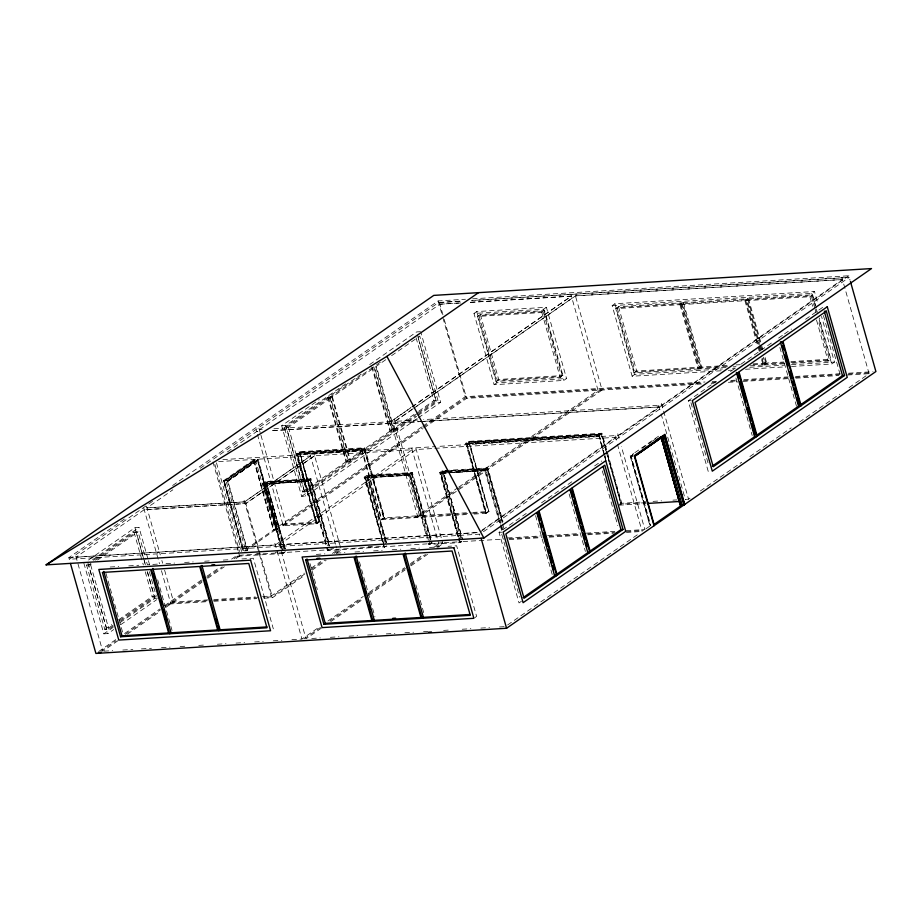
<?xml version="1.0" encoding="UTF-8"?>
<svg xmlns="http://www.w3.org/2000/svg" width="922" height="922" viewBox="0 0 922 922"><rect width="100%" height="100%" fill="white"/><g stroke="black" fill="none" stroke-linecap="round" stroke-linejoin="round"><path stroke-width="0.69" stroke-dasharray="4.61 3.46" d="M277.522 529.597L257.872 460.159L227.907 481.192L223.839 481.238L243.12 550.93L223.297 480.869L253.999 459.525L258.056 459.283L277.891 529.343L273.454 529.839L253.804 460.412L223.839 481.238L253.976 460.839L257.503 460.62L277.522 529.597L273.454 529.839L277.891 529.343M310.587 479.394L307.833 481.515L263.519 484.027L282.397 550.734L264.061 484.2L266.446 482.54L310.218 479.855L329.431 546.078L310.587 479.394L266.274 482.114L285.152 548.821M364.432 448.415L361.678 450.524L297.034 454.281L316.684 523.719L319.519 521.921L299.777 452.379L364.432 448.415L384.082 517.853L381.328 519.754L384.082 517.853L419.522 515.675L392.887 421.55M430.839 539.9L411.961 473.182L409.207 475.303L364.893 477.815L384.543 547.253L365.435 477.988L367.82 476.328L411.592 473.643L430.805 539.866M502.478 521.656L487.461 468.56L484.707 470.669L452.229 472.663M606.123 450.247L601.605 433.882L469.194 441.995L488.925 511.537L486.09 513.335L466.44 443.908L598.851 435.991L601.605 433.882L606.227 450.213M479.936 534.138L69.265 559.239L68.816 557.672L125.461 518.302M172.656 485.491L438.157 300.941L465.437 299.258M69.277 559.308L153.04 501.003M200.258 468.261L438.595 302.508L461.565 301.091L438.618 302.566M218.675 461.588L310.541 456.021L244.549 501.891L146.978 507.872L172.875 489.789M227.4 451.964L256.616 431.577L259.497 431.404L256.639 431.646L256.178 430.009M259.382 429.733L439.909 304.168L461.346 302.854M88.524 560.011L134.969 527.718L139.038 527.465L148.05 559.308M417.193 418.588L305.712 496.094L301.644 496.336L281.671 425.745L319.219 399.641M369.687 364.559L416.629 331.932L420.697 331.678M92.58 559.758L139.038 527.465M281.671 425.745L285.739 425.491L345.589 383.886M113.487 625.957L108.865 629.173L104.797 629.426L86.599 565.105L88.904 563.492M93.537 560.276L134.024 532.132L138.093 531.879L145.837 559.251M284.391 427.612L327.783 397.44L331.851 397.198L350.049 461.507L306.657 491.68L302.589 491.922L284.391 427.612L288.459 427.359L331.851 397.198M373.767 366.772L391.965 431.081L348.574 461.254L330.364 396.933L373.767 366.772L375.796 366.645L394.005 430.966L350.602 461.127L346.534 461.38L328.336 397.059L361.182 374.228M90.944 563.365L88.627 564.979L106.825 629.3L112.611 625.277M95.565 560.15L136.064 532.006L143.809 559.377M376.66 364.755L381.351 361.493M86.599 565.105L90.656 564.852L92.972 563.238M97.605 560.023L138.093 531.879M328.336 397.059L332.404 396.806L375.796 366.645M385.73 359.741L376.349 366.265L394.547 430.586L390.479 430.828L372.672 367.878M391.596 355.662L419.752 336.092L437.95 400.413L416.836 415.084M257.872 460.159L227.907 480.984L247.557 550.422L243.489 550.676L224.38 481.411L253.976 460.839M223.297 480.869L227.365 480.616L258.056 459.283M473.977 313.468L476.732 311.567L546.389 307.291L566.546 378.516L563.803 380.429L494.134 384.693L473.977 313.468L543.646 309.204L546.389 307.291M477.584 316.442L480.327 314.529L544.568 310.599L562.95 375.542L560.196 377.455L495.955 381.397L477.584 316.442L541.825 312.512L544.568 310.599M299.062 451.78L318.885 521.84L316.142 523.754L296.308 453.693L299.062 451.78L364.789 447.758L384.624 517.818L381.869 519.72L362.046 449.659L364.789 447.758M257.422 434.412L283.273 525.77L316.684 523.719L297.576 454.454L299.961 452.794L364.063 448.876L384.082 517.853M281.072 548.002L262.805 483.428L265.548 481.515L310.945 478.737L329.603 544.683M310.518 455.964L244.537 501.833L146.955 507.815M314.609 455.779L245.874 503.55L144.224 509.785M390.836 421.608L410.889 407.662L390.847 421.677L272.232 428.88M412.076 406.844L571.375 296.112L468.491 302.416M412.088 406.913L571.398 296.169L468.514 302.474M310.945 478.737L308.202 480.65L328.025 550.711L329.396 549.754M417.885 420.017L394.893 421.366L414.958 407.42M416.133 406.602L575.443 295.858L842.431 279.504L661.904 405.069L423.601 419.602M394.916 421.423L412.618 409.126M413.794 408.296L575.455 295.927L842.454 279.562M104.797 629.426L111.735 624.597M118.673 619.768L152.222 596.453L154.262 596.327L147.29 571.698M302.589 491.922L345.992 461.761L350.049 461.507M346.534 461.38L389.937 431.208L394.005 430.966M390.479 430.828L417.459 412.076M418.634 411.258L433.882 400.667L437.95 400.413M119.549 620.448L154.262 596.327M417.147 413.586L392.518 430.701L374.32 366.38M418.323 412.768L435.91 400.54L418.104 337.59M120.425 621.128L156.291 596.2L149.318 571.571M394.547 430.586L415.661 415.903M83.879 563.238L103.852 633.829L113.141 627.375M120.114 622.534L154.942 598.309L159.01 598.067M301.644 496.336L416.652 416.398M417.827 415.58L436.602 402.522L440.67 402.28L421.089 333.061M103.852 633.829L107.92 633.587L113.717 629.542M120.69 624.701L156.694 599.68M418.369 417.781L440.67 402.28M98.666 651.52L116.31 639.246M124.551 633.518L159.852 608.981M164.554 605.708L202.206 579.535M206.92 576.273L219.862 567.272M231.629 559.089L236.332 555.816M421.585 427.036L243.396 550.907L247.188 550.676L243.489 550.676M422.772 426.218L465.253 396.691L705.03 381.996M100.694 651.393L115.965 640.778M125.369 634.244L160.601 609.753M165.303 606.48L202.206 580.825M206.92 577.552L222.237 566.903M234.027 558.709L240.308 554.341M245.425 550.791L275.298 529.85L255.74 460.723L226.144 481.296L245.701 550.422M275.574 529.827L422.149 427.935M423.336 427.117L465.91 397.52L703.256 382.976M118.004 640.652L102.734 651.266L75.627 555.517M127.397 634.117L160.29 611.263M166.156 607.172L201.883 582.335M207.784 578.244L224.276 566.776M236.055 558.582L242.348 554.214M283.273 525.77L422.91 428.707M424.085 427.889L466.567 398.35L702.576 383.898M495.955 381.397L498.71 379.484L562.95 375.542M494.134 384.693L496.889 382.78L566.546 378.516M385.373 546.331L384.001 547.276L364.178 477.216L366.921 475.303L412.318 472.525L431.369 539.843M721.154 370.782L632.135 376.234L612.162 305.643L614.916 303.73L814.483 291.502L817.618 302.577M615.758 308.616L618.512 306.703L682.683 302.773L700.881 367.094L698.138 369.007L633.956 372.937L615.758 308.616L679.94 304.686L682.683 302.773M279.389 544.683L416.237 449.487L433.455 448.495M316.684 523.719L319.427 521.806L299.961 452.794M285.371 551.587L282.628 553.488L281.464 549.374M237.565 556.254L283.169 553.465L284.541 552.509M283.169 553.465L284.817 552.485M412.318 472.525L409.575 474.438L427.843 539.001M468.468 441.396L488.303 511.456L485.548 513.37L465.725 443.309L468.468 441.396L601.974 433.225L621.797 503.285L620.414 504.242M474.081 514.073L486.09 513.335L466.981 444.07L469.367 442.422L601.236 434.343L605.927 450.927M726.052 367.29L698.945 368.95L680.747 304.629L683.502 302.727L747.673 298.786L760.454 343.952M328.589 549.8L327.391 550.63L442.226 542.839L436.129 547.08M460.873 541.698L459.502 542.655L439.679 472.594L442.422 470.681L487.819 467.903L502.986 521.472M328.854 549.789L327.483 550.745L299.777 452.379L364.063 448.876L383.621 517.991M461.692 541.652L460.043 542.62L440.393 473.182L443.321 471.695L487.093 469.021L502.306 521.437M262.574 596.546L271.183 596.015L304.179 573.081M311.256 568.171L320.683 561.613M332.462 553.431L337.175 550.146L336 545.997M304.94 573.853L271.852 596.845L263.312 597.375M310.841 569.738L325.028 559.885M334.479 553.315L340.587 549.074M263.911 598.205L272.509 597.687L305.124 575.005M312.12 570.142L326.1 560.426M336.576 553.142L341.244 549.904L314.148 454.143M414.739 517.715L457.6 487.911M458.787 487.093L598.032 390.294L570.937 294.544M487.819 467.903L485.076 469.817L500.231 523.385M416.767 517.588L456.102 490.25M457.277 489.432L601.432 389.222M394.455 419.798L421.55 515.548L602.089 390.052L574.994 294.291M633.956 372.937L636.71 371.024L700.881 367.094M632.135 376.234L634.889 374.332L722.468 368.961M680.747 304.629L744.93 300.699L747.673 298.786M760.074 351.282L745.737 300.653L748.491 298.74L812.662 294.81L817.318 311.233M431.15 542.77L428.765 544.418L460.043 542.62L461.415 541.663L444.266 542.712L436.982 547.772M431.6 542.62L428.857 544.533L427.589 540.28M432.153 542.585L429.398 544.499L428.234 540.373M291.928 639.672L301.955 639.061L319.657 626.764M327.909 621.013L363.314 596.407M369.203 592.316L404.608 567.71M410.509 563.607L423.486 554.583M434.101 547.207L440.197 542.966M303.983 638.934L320.51 627.456M329.949 620.898L362.98 597.929M368.881 593.826L405.461 568.401M410.175 565.117L425.515 554.456M486.09 513.335L488.844 511.433L469.194 441.995L601.236 434.343M321.363 628.147L306.023 638.808L278.928 543.058M330.802 621.589L363.833 598.62M368.558 595.347L405.127 569.923M411.028 565.82L427.543 554.329M465.725 443.309L599.219 435.126L601.974 433.225M698.945 368.95L701.7 367.037L730.224 365.296M612.162 305.643L811.74 293.415L814.483 291.502M745.737 300.653L809.919 296.723L812.662 294.81M482.148 530.023L615.458 437.282M423.382 421.366L659.138 406.913L618.224 435.426L437.074 446.467M480.65 531.683L848.805 275.77L850.049 280.173M483.474 531.683L849.243 277.338L471.626 300.48L849.266 277.407M521.391 601.305L519.028 602.942L499.056 532.351L521.472 516.769M522.647 515.951L526.185 513.485M541.525 502.824L572.205 481.503M594.621 465.921L601.697 461M708.234 471.43L688.25 400.828L715.242 382.065M730.501 371.462L735.191 368.201M741.069 364.121L772.751 342.097M778.617 338.017L783.308 334.755M784.484 333.937L791.525 329.039M805.609 319.254L823.208 307.014M645.884 528.848L649.975 526.001L630.152 455.941L633.691 453.474M634.878 452.656L660.855 434.596M632.999 454.707L630.694 456.309L650.344 525.747L630.694 456.309L633.011 454.742M642.219 448.299L651.439 441.892M652.592 441.085L656.049 438.688M750.289 365.803L763.128 365.02L765.882 363.107L764.326 357.632M762.01 358.128L763.946 364.974L766.689 363.061L783.804 362.012M619.607 504.288L621.255 503.32L645.942 501.798M792.459 363.222L828.117 361.044L830.872 359.131L819.255 318.067M791.514 366.472L831.713 364.006L834.468 362.104L821.537 316.419M474.784 617.659L476.616 616.392L456.644 545.789L448.046 546.32M507.607 624.966L639.753 533.1M685.703 499.367L688.538 499.194L692.076 496.728M700.34 490.988L741.645 462.279M749.897 456.54L791.203 427.831M799.466 422.08L839.585 394.201M849.024 387.632L869.089 373.687L841.993 277.937M472.617 298.82L848.805 275.77M439.932 304.225L461.369 302.912M735.929 364.939L740.205 364.686M753.043 363.89L765.882 363.107M790.938 361.574L830.872 359.131M727.423 366.334L700.328 367.993L682.13 303.684L746.301 299.742L759.083 344.909M753.09 364.766L764.499 364.063L762.955 358.589M783.85 362.876L765.318 364.017L763.381 357.171M790.984 362.438L829.489 360.087L818.263 320.395M733.174 366.852L736.033 366.679M763.946 364.974L785.337 363.66M732.517 368.351L735.399 368.166M749.747 367.29L784.207 365.181M791.387 364.743L834.468 362.104M728.334 370.344L731.204 370.171M745.564 369.284L784.334 366.91M712.21 381.558L716.521 381.293M730.881 380.417L736.62 380.06M743.8 379.622L788.31 376.891M795.49 376.453L840 373.733M848.62 373.203L873.03 371.704M711.865 382.457L716.163 382.192M730.512 381.305L736.252 380.959M743.42 380.521L787.872 377.79M795.052 377.352L839.504 374.632M848.113 374.102L869.619 372.788M711.185 383.368L714.054 383.195M728.415 382.307L737.024 381.777M742.763 381.431L788.702 378.619M795.882 378.17L838.939 375.542M847.548 375.012L869.089 373.687M688.25 400.828L690.97 400.667M259.37 429.664L262.24 429.56M421.942 421.446L270.999 430.701L419.084 421.688M420.524 421.596L659.161 406.982M296.308 453.693L362.046 449.659M361.678 450.328L297.034 454.281L361.678 450.328L381.328 519.754L468.353 514.43M222.882 459.594L435.657 446.617M434.861 448.346L615.481 437.339M630.152 455.941L632.861 455.768M632.999 456.367L631.236 456.482L650.794 525.598M411.961 473.182L367.648 475.902L386.595 542.678M487.461 468.56L443.148 471.28L462.487 539.439L443.148 471.28L487.093 469.021L502.352 522.935M262.805 483.428L309.02 480.685L327.414 545.663M364.178 477.216L410.405 474.473L429.963 543.588M439.679 472.594L446.363 472.271M447.781 472.179L485.906 469.851L501.153 523.765M409.207 475.095L364.893 477.815L409.207 475.095L427.289 538.99M484.707 470.474L448.968 472.663L484.707 470.474L500.116 524.929M460.043 542.62L440.935 473.355L446.582 473.009M421.55 515.548L471.257 512.505M472.675 512.413L488.925 511.537M653.041 501.372L661.558 500.842M672.922 500.15L677.174 499.885M282.616 524.941L318.32 522.751M382.434 518.821L471.165 513.381M472.594 513.3L487.738 512.367M645.976 502.674L619.872 504.265L621.255 503.32L606.607 451.584M619.042 505.187L646.022 503.539M279.366 544.625L478.61 532.478L479.394 535.244M68.816 557.672L479.463 532.513M499.056 532.351L501.764 532.19M256.685 553.338L259.555 553.165M275.332 552.197L278.202 552.024M330.768 548.797L333.637 548.625M368.097 546.515L372.396 546.25M507.642 537.964L540.523 535.947M547.668 535.509L579.108 533.584M586.265 533.147L614.847 531.395M626.28 530.692L644.858 529.551L621.359 446.502M238.936 555.298L385.915 546.297M463.098 541.56L504.046 539.059M509.128 538.748L542.009 536.731M549.155 536.293L580.595 534.368M587.74 533.93L614.905 532.259M626.338 531.556L643.487 530.507M509.186 539.612L542.055 537.595M549.212 537.157L580.653 535.233M587.798 534.795L613.522 533.216M626.395 532.432L640.686 531.556M110.144 567.03L118.742 566.5M128.757 565.889L138.784 565.267M157.408 564.126L147.382 564.748L146.229 560.622M165.995 563.607L174.592 563.077M184.607 562.466L193.205 561.936M204.661 561.233L211.818 560.795M223.274 560.092L230.442 559.654M241.898 558.951L253.354 558.248L273.327 628.85M316.304 554.399L324.89 553.868M336.346 553.165L344.943 552.635M354.97 552.024L363.556 551.494M373.583 550.883L382.181 550.353M392.196 549.743L400.793 549.212M410.82 548.602L419.406 548.071M429.433 547.461L439.46 546.85M171.573 602.124L208.049 599.888M213.789 599.542L255.406 596.983M170.201 603.08L207.807 600.775M213.501 600.429L257.618 597.721M168.83 604.037L208.084 601.628M213.812 601.282L256.754 598.643M104.163 651.186L112.761 650.655M122.799 650.045L132.826 649.422M141.423 648.892L151.462 648.281M161.488 647.67L170.097 647.14M180.124 646.529L187.293 646.092M198.76 645.388L205.929 644.951M217.396 644.248L225.994 643.717M236.02 643.107L244.63 642.576M254.656 641.954L263.254 641.435M273.292 640.813L281.89 640.294M311.751 638.462L320.36 637.932M330.387 637.321L338.985 636.791M349.023 636.18L357.621 635.65M367.648 635.039L376.257 634.509M386.283 633.898L394.881 633.368M404.919 632.757L413.517 632.227M423.555 631.605L427.854 631.351M443.62 630.383L450.789 629.945M462.245 629.242L470.854 628.712M480.881 628.101L489.478 627.571M499.517 626.96L505.244 626.603M319.519 521.921L286.027 523.857L260.949 435.265M285.221 548.89L266.274 482.114L310.218 479.855L328.993 546.216M823.427 315.531L840.08 374.378M811.74 293.415L817.226 312.8M819.185 319.715L831.713 364.006M814.771 308.075L811.291 295.766L747.12 299.696L759.509 343.491M815.163 309.446L815.935 312.189M809.919 296.723L812.628 306.3M816.5 319.98L828.117 361.044M779.874 347.456L796.516 406.302M748.491 298.74L761.653 345.266M762.045 346.637L762.817 349.38M765.145 357.586L766.689 363.061M760.846 345.324L762.01 349.426M759.889 344.851L761.445 350.325M759.463 346.28L760.627 350.383M744.93 300.699L759.255 351.34M761.584 359.545L763.128 365.02M735.917 377.997L752.191 435.472M683.502 302.727L701.7 367.037M679.94 304.686L698.138 369.007M690.97 402.695L696.006 420.49M697.942 427.324L708.788 465.645M661.443 403.433L688.538 499.194M658.7 405.346L660.728 412.514M661.12 413.897L685.403 499.712M618.512 306.703L636.71 371.024M614.916 303.73L634.889 374.332M617.763 433.801L619.791 440.97M615.02 435.703L617.048 442.871M617.44 444.266L642.115 531.464M606.319 452.31L620.794 503.458L606.492 451.619M599.219 435.126L603.887 451.619M604.267 452.99L606.215 459.859M604.244 454.857L598.851 435.795L466.44 443.908L598.851 435.795L604.336 455.203M604.636 456.217L605.789 460.297M602.308 470.888L617.798 525.621M543.646 309.204L563.803 380.429M541.825 312.512L560.196 377.455M569.128 493.95L585.389 551.425M480.327 314.529L498.71 379.484M535.567 515.64L552.209 574.487M476.732 311.567L496.889 382.78M502.744 524.318L503.908 528.467M439.471 302.6L443.851 318.067M444.243 319.45L466.567 398.35M438.157 300.941L442.525 316.407M442.917 317.79L465.253 396.691M501.545 525.148L503.112 530.669M500.623 524.756L502.571 531.625M500.358 525.966L501.994 531.602M501.775 534.218L519.582 597.168M466.981 444.07L486.551 513.197M417.412 334.698L436.602 402.522M416.064 337.717L433.882 400.667M442.422 470.681L461.081 536.627M442.134 472.525L460.908 538.886M440.935 473.355L460.493 542.482M415.787 447.919L442.883 543.669M411.719 448.161L438.814 543.922M430.367 540.004L411.592 473.643L367.648 475.902L386.514 542.574M390.386 420.04L417.482 515.801M371.739 366.887L389.937 431.208M415.868 584.894L424.385 615.009M366.921 475.303L386.756 545.375M366.633 477.158L385.408 543.507M332.404 396.806L350.602 461.127M327.783 397.44L345.992 461.761M359.442 561.901L374.931 616.645M310.08 454.396L335.608 544.614M297.576 454.454L317.133 523.581M288.459 427.359L306.657 491.68M285.739 425.491L305.712 496.094M309.988 563.538L317.352 589.538M258.921 428.096L260.557 433.882M265.548 481.515L284.598 548.832M265.259 483.37L284.425 551.102M277.061 529.735L257.503 460.62L227.907 481.192M264.061 484.2L283.619 553.315M253.999 459.525L273.822 529.585M253.804 460.412L273.546 529.954M274.86 543.3L301.955 639.061M245.413 501.925L258.794 549.235M259.186 550.618L272.509 597.687M244.088 500.266L271.183 596.015M227.365 480.616L247.188 550.676M224.38 481.411L243.938 550.526M216.486 462.867L241.564 551.448M214.849 464.365L239.524 551.575M212.959 462.003L238.026 550.595M238.418 551.978L239.593 556.127M146.506 506.247L160.29 554.94M161.857 560.472L162.641 563.238M164.6 570.165L173.613 601.997M143.763 508.149L159.494 563.768M161.454 570.683L170.858 603.91M157.697 579.834L172.034 630.464M148.442 560.691L149.618 564.84M134.969 527.718L145.549 565.094M147.508 572.009L154.942 598.309M144.189 560.749L145.353 564.852M134.024 532.132L143.325 564.979M145.261 571.813L152.222 596.453M105.926 573.265L122.58 632.112M90.656 564.852L108.865 629.173M87.936 562.985L107.92 633.587M604.717 456.586L605.5 459.363M266.446 482.54L285.14 548.786M365.435 477.988L384.543 547.253M144.201 509.716L76.1 557.142L275.321 544.937L412.169 449.729L314.586 455.71L245.851 503.493L144.201 509.716M329.822 397.313L286.419 427.485L304.617 491.806L348.02 461.634L329.822 397.313M543.196 311.555L478.956 315.485L497.338 380.44L561.579 376.499L543.196 311.555M681.312 303.73L617.141 307.66L635.339 371.981L699.51 368.051L681.312 303.73M307.833 481.307L263.519 484.027L307.833 481.307M447.539 472.744L440.393 473.182L447.539 472.779"/><path stroke-width="1.38" d="M664.727 435.23L634.762 456.263L664.727 435.23L684.378 504.668L680.309 504.91L661.051 436.844M46.1 564.875L433.766 295.397L871.521 268.567L483.854 538.045L46.1 564.875L386.894 356.365L478.541 292.654M200.523 566.419L201.906 565.463L220.104 629.784L218.733 630.74L200.523 566.419L248.779 563.469L266.977 627.79L218.733 630.74M120.598 636.756L168.853 633.794L150.655 569.473L102.4 572.435L120.598 636.756L121.981 635.8L168.807 632.93M97.951 653.306L99.322 652.35M99.979 653.179L101.351 652.223M169.671 633.748L217.915 630.786L199.717 566.477L151.462 569.427L169.671 633.748L171.043 632.792L217.869 629.922M305.689 559.977L307.072 559.02L325.27 623.341L323.899 624.298L305.689 559.977L353.944 557.026L372.142 621.336L323.899 624.298M372.142 621.336L373.525 620.391L325.27 623.341M372.961 621.29L421.204 618.339L403.006 554.018L354.763 556.969L372.961 621.29L374.332 620.333L421.17 617.463M782.386 341.728L738.983 371.9L757.193 436.21L800.584 406.049L782.386 341.728L780.358 341.855L798.556 406.176L756.328 435.53M801.137 405.668L844.529 375.496L826.331 311.175L782.939 341.347L801.137 405.668L799.097 405.795L796.781 397.578M656.913 439.748L660.325 437.374M421.204 618.339L422.587 617.383M422.022 618.282L470.278 615.331L452.068 551.01L403.824 553.961L422.022 618.282L423.394 617.325L470.232 614.455M523.166 597.594L554.629 575.731L556.669 575.605L538.46 511.284L505.832 533.965L524.042 598.286L556.669 575.605M556.346 574.533L587.81 552.67L589.838 552.543L571.64 488.222L539.013 510.903L557.211 575.224L555.182 575.351M589.527 551.471L620.99 529.608L623.018 529.482L604.82 465.161L572.193 487.842L590.391 552.163L588.363 552.29M712.383 466.071L754.611 436.717L756.639 436.602L738.441 372.281L695.038 402.441L713.236 466.763L756.639 436.602M800.273 404.977L842.501 375.623L844.529 375.496M557.211 575.224L589.838 552.543M590.391 552.163L623.018 529.482M680.401 505.026L661.224 437.282L680.309 504.91L662.019 438.722M653.698 524.699L682.338 504.783M70.452 563.457L95.911 653.433L506.57 628.262L875.9 371.531L850.441 281.556M824.303 311.302L826.331 311.175M798.556 406.176L800.584 406.049M647.451 503.447L680.113 501.453M680.309 504.91L684.378 504.668L664.359 435.691L662.595 435.795L682.153 504.922M211.841 564.863L214.676 564.679M317.007 558.409L319.842 558.236M392.737 618.339L395.573 618.166M220.104 629.784L266.931 626.914M428.603 632.169L431.461 631.996M654.32 525.379L634.762 456.056L664.359 435.691L683.917 504.807M386.894 356.365L483.854 538.045M824.683 312.673L842.501 375.623M782.063 345.577L783.227 349.68M784.772 355.154L787.872 366.103M789.416 371.578L791.353 378.423M792.136 381.155L793.289 385.258M794.073 388.001L796.009 394.847M737.727 374.758L738.891 378.861M739.663 381.604L745.472 402.13M747.027 407.605L748.964 414.439M749.736 417.182L750.9 421.285M751.672 424.028L754.772 434.977M736.401 372.407L754.611 436.717M684.746 504.415L664.912 434.343L634.221 455.687L654.044 525.747M603.172 466.659L620.99 529.608M570.937 490.7L572.873 497.546M573.645 500.277L574.809 504.392M575.582 507.123L580.226 523.546M580.998 526.278L582.162 530.392M582.935 533.123L584.871 539.969M585.654 542.701L586.807 546.815M569.992 489.72L587.81 552.67M537.757 513.761L539.693 520.607M540.465 523.339L541.629 527.453M543.173 532.928L547.046 546.608M547.829 549.351L548.982 553.454M549.766 556.185L551.702 563.031M552.474 565.762L553.638 569.877M536.823 512.782L554.629 575.731M481.111 538.298L506.57 628.262M405.196 553.016L423.394 617.325M409.034 569.485L410.97 576.319M414.451 588.639L415.615 592.742M356.134 556.012L374.332 620.333M357.252 562.904L358.416 567.018M361.908 579.327L363.061 583.442M364.616 588.904L365.78 593.019M369.261 605.328L370.425 609.442M204.188 576.469L205.352 580.572M206.125 583.303L207.289 587.418M216.197 618.893L217.35 622.995M218.134 625.727L219.286 629.841M152.845 568.471L171.043 632.792M153.571 574.003L154.735 578.106M160.935 600.003L162.099 604.106M163.643 609.58L164.808 613.683M165.58 616.426L166.744 620.529M103.771 571.479L121.981 635.8M605.766 460.746L503.112 532.098L523.097 602.7L625.738 531.337L605.766 460.746M827.276 306.772L692.318 400.586L712.291 471.177L847.249 377.363L827.276 306.772M250.6 560.161L98.804 569.462L118.777 640.064L270.572 630.752L250.6 560.161M453.889 547.703L302.093 557.003L322.078 627.605L473.873 618.305L453.889 547.703"/></g></svg>
